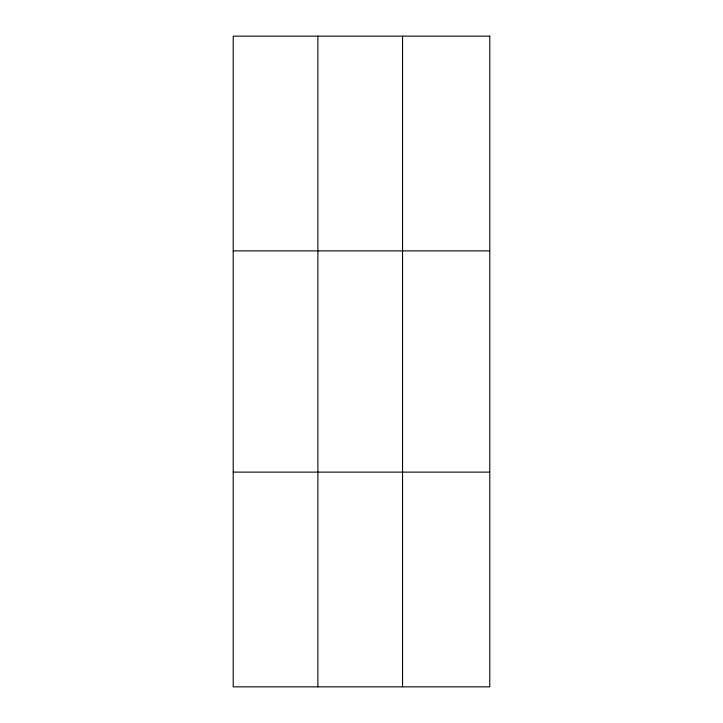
<?xml version="1.0" encoding="UTF-8"?>
<svg xmlns="http://www.w3.org/2000/svg" width="723" height="723" viewBox="0 0 723 723"><rect width="100%" height="100%" fill="white"/><g stroke="black" fill="none" stroke-linecap="round" stroke-linejoin="round"><path stroke-width="1.08" d="M317.885 686.85L317.885 36.15M402.548 686.85L402.548 36.15M233.213 250.881L489.787 250.881M233.213 472.119L489.787 472.119M489.787 36.15L489.787 686.85L233.213 686.85L233.213 36.15L489.787 36.15"/></g></svg>
